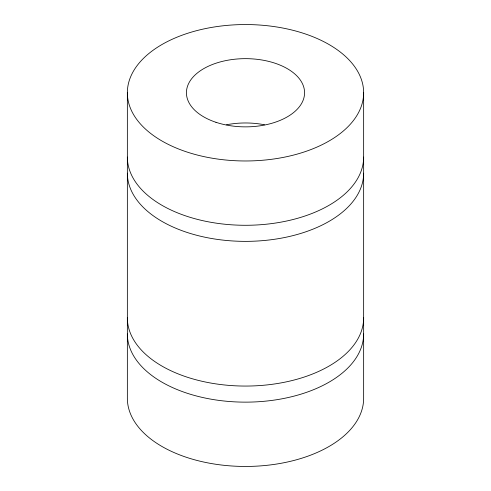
<?xml version="1.0" encoding="UTF-8"?>
<svg xmlns="http://www.w3.org/2000/svg" width="491" height="491" viewBox="0 0 491 491"><rect width="100%" height="100%" fill="white"/><g stroke="black" fill="none" stroke-linecap="round" stroke-linejoin="round"><path stroke-width="0.74" d="M363.647 92.762A118.147 68.212 0 0 1 186.427 151.836A118.147 68.212 0 0 1 186.427 33.689A118.147 68.212 0 0 1 363.647 92.762L363.647 398.238A118.147 68.212 0 0 1 245.5 466.45A118.147 68.212 0 0 1 127.353 398.238L127.353 92.762M363.647 333.929A118.147 68.212 0 0 1 245.5 402.141A118.147 68.212 0 0 1 127.353 333.929M363.647 317.849A118.147 68.212 0 0 1 245.5 386.061A118.147 68.212 0 0 1 127.353 317.849M363.647 173.151A118.147 68.212 0 0 1 245.5 241.363A118.147 68.212 0 0 1 127.353 173.151M226.529 124.775A59.073 34.106 0 0 1 264.471 124.775M363.647 157.071A118.147 68.212 0 0 1 245.5 225.283A118.147 68.212 0 0 1 127.353 157.071M215.966 122.296A59.073 34.106 0 0 0 304.573 92.762A59.073 34.106 0 0 0 215.966 63.222A59.073 34.106 0 0 0 215.966 122.296"/></g></svg>
